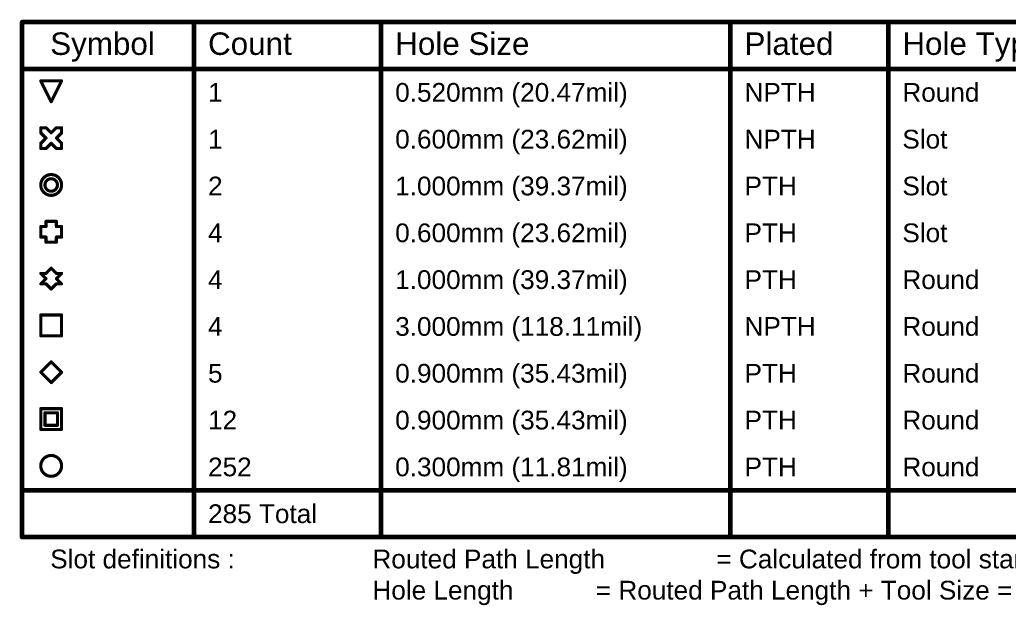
# Model space of a CAD drawing. Header units: inches. Extents: x -30 to 282, y -86 to 78.
# Drawn here: x -28.6 to 52, y 30.5 to 78.1 of the extents above; entities that cross this region are included whole.
import ezdxf

# ---------------------------------------------------------------- set-up
doc = ezdxf.new("R2010")
doc.units = ezdxf.units.IN
doc.layers.add('Drill Drawing', color=1, linetype='Continuous')
doc.styles.add('Arial', font='', dxfattribs={"height": 0.2})
doc.styles.get('Arial').set_extended_font_data('Arial')

msp = doc.modelspace()

# ---------------------------------------------------------------- linework, layer by layer
at = {"layer": 'Drill Drawing'}
for points, const_width in [([(-28.381, 77.917), (282.021, 77.917)], 0.381), ([(-28.381, 36.007), (-28.381, 77.917)], 0.381), ([(-14.388, 36.007), (-14.388, 77.917)], 0.381), ([(0.848, 36.007), (0.848, 77.917)], 0.381), ([(29.287, 36.007), (29.287, 77.917)], 0.381), ([(42.137, 36.007), (42.137, 77.917)], 0.381), ([(-28.381, 74.107), (282.021, 74.107)], 0.381), ([(-26.862, 73.133), (-25.169, 73.133)], 0.254), ([(-26.862, 73.133), (-26.015, 71.44)], 0.254), ([(-26.015, 71.44), (-25.169, 73.133)], 0.254), ([(-26.862, 68.9), (-26.862, 69.323)], 0.254), ([(-26.862, 69.323), (-26.439, 69.323)], 0.254), ([(-26.439, 69.323), (-26.015, 68.9)], 0.254), ([(-26.015, 68.9), (-25.592, 69.323)], 0.254), ([(-25.592, 69.323), (-25.169, 69.323)], 0.254), ([(-25.169, 68.9), (-25.169, 69.323)], 0.254), ([(-26.862, 68.9), (-26.439, 68.476)], 0.254), ([(-26.862, 68.053), (-26.439, 68.476)], 0.254), ([(-25.592, 68.476), (-25.169, 68.9)], 0.254), ([(-25.592, 68.476), (-25.169, 68.053)], 0.254), ([(-26.862, 67.63), (-26.862, 68.053)], 0.254), ([(-26.862, 67.63), (-26.439, 67.63)], 0.254), ([(-26.439, 67.63), (-26.015, 68.053)], 0.254), ([(-26.015, 68.053), (-25.592, 67.63)], 0.254), ([(-25.592, 67.63), (-25.169, 67.63)], 0.254), ([(-25.169, 67.63), (-25.169, 68.053)], 0.254), ([(-26.862, 60.433), (-26.862, 61.28)], 0.254), ([(-26.862, 61.28), (-26.439, 61.28)], 0.254), ([(-26.439, 61.28), (-26.439, 61.703)], 0.254), ([(-26.439, 61.703), (-25.592, 61.703)], 0.254), ([(-25.592, 61.28), (-25.592, 61.703)], 0.254), ([(-25.592, 61.28), (-25.169, 61.28)], 0.254), ([(-25.169, 60.433), (-25.169, 61.28)], 0.254), ([(-26.862, 60.433), (-26.439, 60.433)], 0.254), ([(-26.439, 60.01), (-26.439, 60.433)], 0.254), ([(-25.592, 60.433), (-25.169, 60.433)], 0.254), ([(-25.592, 60.01), (-25.592, 60.433)], 0.254), ([(-26.439, 60.01), (-25.592, 60.01)], 0.254), ([(-26.439, 57.47), (-26.015, 57.893)], 0.254), ([(-26.015, 57.893), (-25.592, 57.47)], 0.254), ([(-26.862, 57.47), (-26.439, 57.046)], 0.254), ([(-26.862, 57.47), (-26.439, 57.47)], 0.254), ([(-25.592, 57.47), (-25.169, 57.47)], 0.254), ([(-25.592, 57.046), (-25.169, 57.47)], 0.254), ([(-26.862, 56.623), (-26.439, 57.046)], 0.254), ([(-26.862, 56.623), (-26.439, 56.623)], 0.254), ([(-26.439, 56.623), (-26.015, 56.2)], 0.254), ([(-26.015, 56.2), (-25.592, 56.623)], 0.254), ([(-25.592, 57.046), (-25.169, 56.623)], 0.254), ([(-25.592, 56.623), (-25.169, 56.623)], 0.254), ([(-26.862, 54.083), (-25.169, 54.083)], 0.254), ([(-26.862, 52.39), (-26.862, 54.083)], 0.254), ([(-25.169, 52.39), (-25.169, 54.083)], 0.254), ([(-26.862, 52.39), (-25.169, 52.39)], 0.254), ([(-26.862, 49.426), (-26.015, 50.273)], 0.254), ([(-26.015, 50.273), (-25.169, 49.426)], 0.254), ([(-26.862, 49.426), (-26.015, 48.58)], 0.254), ([(-26.015, 48.58), (-25.169, 49.426)], 0.254), ([(-26.862, 46.463), (-25.169, 46.463)], 0.254), ([(-26.862, 44.77), (-26.862, 46.463)], 0.254), ([(-26.523, 46.124), (-25.507, 46.124)], 0.254), ([(-26.523, 45.108), (-26.523, 46.124)], 0.254), ([(-25.507, 45.108), (-25.507, 46.124)], 0.254), ([(-25.169, 44.77), (-25.169, 46.463)], 0.254), ([(-26.523, 45.108), (-25.507, 45.108)], 0.254), ([(-26.862, 44.77), (-25.169, 44.77)], 0.254), ([(-28.381, 39.817), (282.021, 39.817)], 0.381), ([(-28.381, 36.007), (282.021, 36.007)], 0.381)]:
    msp.add_lwpolyline(points, dxfattribs=dict(at, const_width=const_width))
for points, const_width in [([(-28.476, 77.917, 1), (-28.285, 77.917, 1)], 0.191), ([(-28.476, 77.917, 1), (-28.285, 77.917, 1)], 0.191), ([(-14.484, 77.917, 1), (-14.293, 77.917, 1)], 0.191), ([(0.752, 77.917, 1), (0.943, 77.917, 1)], 0.191), ([(29.192, 77.917, 1), (29.383, 77.917, 1)], 0.191), ([(42.041, 77.917, 1), (42.232, 77.917, 1)], 0.191), ([(-28.476, 74.107, 1), (-28.285, 74.107, 1)], 0.191), ([(-26.925, 73.133, 1), (-26.798, 73.133, 1)], 0.127), ([(-26.925, 73.133, 1), (-26.798, 73.133, 1)], 0.127), ([(-25.232, 73.133, 1), (-25.105, 73.133, 1)], 0.127), ([(-25.232, 73.133, 1), (-25.105, 73.133, 1)], 0.127), ([(-26.079, 71.44, 1), (-25.952, 71.44, 1)], 0.127), ([(-26.079, 71.44, 1), (-25.952, 71.44, 1)], 0.127), ([(-26.925, 69.323, 1), (-26.798, 69.323, 1)], 0.127), ([(-26.925, 69.323, 1), (-26.798, 69.323, 1)], 0.127), ([(-26.502, 69.323, 1), (-26.375, 69.323, 1)], 0.127), ([(-26.502, 69.323, 1), (-26.375, 69.323, 1)], 0.127), ([(-25.655, 69.323, 1), (-25.528, 69.323, 1)], 0.127), ([(-25.655, 69.323, 1), (-25.528, 69.323, 1)], 0.127), ([(-25.232, 69.323, 1), (-25.105, 69.323, 1)], 0.127), ([(-25.232, 69.323, 1), (-25.105, 69.323, 1)], 0.127), ([(-26.925, 68.9, 1), (-26.798, 68.9, 1)], 0.127), ([(-26.925, 68.9, 1), (-26.798, 68.9, 1)], 0.127), ([(-26.502, 68.476, 1), (-26.375, 68.476, 1)], 0.127), ([(-26.502, 68.476, 1), (-26.375, 68.476, 1)], 0.127), ([(-26.079, 68.9, 1), (-25.952, 68.9, 1)], 0.127), ([(-26.079, 68.9, 1), (-25.952, 68.9, 1)], 0.127), ([(-25.655, 68.476, 1), (-25.528, 68.476, 1)], 0.127), ([(-25.655, 68.476, 1), (-25.528, 68.476, 1)], 0.127), ([(-25.232, 68.9, 1), (-25.105, 68.9, 1)], 0.127), ([(-25.232, 68.9, 1), (-25.105, 68.9, 1)], 0.127), ([(-26.925, 68.053, 1), (-26.798, 68.053, 1)], 0.127), ([(-26.925, 68.053, 1), (-26.798, 68.053, 1)], 0.127), ([(-26.925, 67.63, 1), (-26.798, 67.63, 1)], 0.127), ([(-26.925, 67.63, 1), (-26.798, 67.63, 1)], 0.127), ([(-26.502, 67.63, 1), (-26.375, 67.63, 1)], 0.127), ([(-26.502, 67.63, 1), (-26.375, 67.63, 1)], 0.127), ([(-26.079, 68.053, 1), (-25.952, 68.053, 1)], 0.127), ([(-26.079, 68.053, 1), (-25.952, 68.053, 1)], 0.127), ([(-25.655, 67.63, 1), (-25.528, 67.63, 1)], 0.127), ([(-25.655, 67.63, 1), (-25.528, 67.63, 1)], 0.127), ([(-25.232, 68.053, 1), (-25.105, 68.053, 1)], 0.127), ([(-25.232, 68.053, 1), (-25.105, 68.053, 1)], 0.127), ([(-25.232, 67.63, 1), (-25.105, 67.63, 1)], 0.127), ([(-25.232, 67.63, 1), (-25.105, 67.63, 1)], 0.127), ([(-25.169, 64.666, 1), (-26.862, 64.666, 1)], 0.254), ([(-25.507, 64.666, 1), (-26.523, 64.666, 1)], 0.254), ([(-26.925, 64.666, 1), (-26.798, 64.666, 1)], 0.127), ([(-26.587, 64.666, 1), (-26.46, 64.666, 1)], 0.127), ([(-25.571, 64.666, 1), (-25.444, 64.666, 1)], 0.127), ([(-25.232, 64.666, 1), (-25.105, 64.666, 1)], 0.127), ([(-26.925, 61.28, 1), (-26.798, 61.28, 1)], 0.127), ([(-26.925, 61.28, 1), (-26.798, 61.28, 1)], 0.127), ([(-26.502, 61.703, 1), (-26.375, 61.703, 1)], 0.127), ([(-26.502, 61.703, 1), (-26.375, 61.703, 1)], 0.127), ([(-26.502, 61.28, 1), (-26.375, 61.28, 1)], 0.127), ([(-26.502, 61.28, 1), (-26.375, 61.28, 1)], 0.127), ([(-25.655, 61.703, 1), (-25.528, 61.703, 1)], 0.127), ([(-25.655, 61.703, 1), (-25.528, 61.703, 1)], 0.127), ([(-25.655, 61.28, 1), (-25.528, 61.28, 1)], 0.127), ([(-25.655, 61.28, 1), (-25.528, 61.28, 1)], 0.127), ([(-25.232, 61.28, 1), (-25.105, 61.28, 1)], 0.127), ([(-25.232, 61.28, 1), (-25.105, 61.28, 1)], 0.127), ([(-26.925, 60.433, 1), (-26.798, 60.433, 1)], 0.127), ([(-26.925, 60.433, 1), (-26.798, 60.433, 1)], 0.127), ([(-26.502, 60.433, 1), (-26.375, 60.433, 1)], 0.127), ([(-26.502, 60.433, 1), (-26.375, 60.433, 1)], 0.127), ([(-25.655, 60.433, 1), (-25.528, 60.433, 1)], 0.127), ([(-25.655, 60.433, 1), (-25.528, 60.433, 1)], 0.127), ([(-25.232, 60.433, 1), (-25.105, 60.433, 1)], 0.127), ([(-25.232, 60.433, 1), (-25.105, 60.433, 1)], 0.127), ([(-26.502, 60.01, 1), (-26.375, 60.01, 1)], 0.127), ([(-26.502, 60.01, 1), (-26.375, 60.01, 1)], 0.127), ([(-25.655, 60.01, 1), (-25.528, 60.01, 1)], 0.127), ([(-25.655, 60.01, 1), (-25.528, 60.01, 1)], 0.127), ([(-26.079, 57.893, 1), (-25.952, 57.893, 1)], 0.127), ([(-26.079, 57.893, 1), (-25.952, 57.893, 1)], 0.127), ([(-26.925, 57.47, 1), (-26.798, 57.47, 1)], 0.127), ([(-26.925, 57.47, 1), (-26.798, 57.47, 1)], 0.127), ([(-26.502, 57.47, 1), (-26.375, 57.47, 1)], 0.127), ([(-26.502, 57.47, 1), (-26.375, 57.47, 1)], 0.127), ([(-25.655, 57.47, 1), (-25.528, 57.47, 1)], 0.127), ([(-25.655, 57.47, 1), (-25.528, 57.47, 1)], 0.127), ([(-25.232, 57.47, 1), (-25.105, 57.47, 1)], 0.127), ([(-25.232, 57.47, 1), (-25.105, 57.47, 1)], 0.127), ([(-26.925, 56.623, 1), (-26.798, 56.623, 1)], 0.127), ([(-26.925, 56.623, 1), (-26.798, 56.623, 1)], 0.127), ([(-26.502, 57.046, 1), (-26.375, 57.046, 1)], 0.127), ([(-26.502, 57.046, 1), (-26.375, 57.046, 1)], 0.127), ([(-26.502, 56.623, 1), (-26.375, 56.623, 1)], 0.127), ([(-26.502, 56.623, 1), (-26.375, 56.623, 1)], 0.127), ([(-25.655, 57.046, 1), (-25.528, 57.046, 1)], 0.127), ([(-25.655, 57.046, 1), (-25.528, 57.046, 1)], 0.127), ([(-25.655, 56.623, 1), (-25.528, 56.623, 1)], 0.127), ([(-25.655, 56.623, 1), (-25.528, 56.623, 1)], 0.127), ([(-25.232, 56.623, 1), (-25.105, 56.623, 1)], 0.127), ([(-25.232, 56.623, 1), (-25.105, 56.623, 1)], 0.127), ([(-26.079, 56.2, 1), (-25.952, 56.2, 1)], 0.127), ([(-26.079, 56.2, 1), (-25.952, 56.2, 1)], 0.127), ([(-26.925, 54.083, 1), (-26.798, 54.083, 1)], 0.127), ([(-26.925, 54.083, 1), (-26.798, 54.083, 1)], 0.127), ([(-25.232, 54.083, 1), (-25.105, 54.083, 1)], 0.127), ([(-25.232, 54.083, 1), (-25.105, 54.083, 1)], 0.127), ([(-26.925, 52.39, 1), (-26.798, 52.39, 1)], 0.127), ([(-26.925, 52.39, 1), (-26.798, 52.39, 1)], 0.127), ([(-25.232, 52.39, 1), (-25.105, 52.39, 1)], 0.127), ([(-25.232, 52.39, 1), (-25.105, 52.39, 1)], 0.127), ([(-26.079, 50.273, 1), (-25.952, 50.273, 1)], 0.127), ([(-26.079, 50.273, 1), (-25.952, 50.273, 1)], 0.127), ([(-26.925, 49.426, 1), (-26.798, 49.426, 1)], 0.127), ([(-26.925, 49.426, 1), (-26.798, 49.426, 1)], 0.127), ([(-25.232, 49.426, 1), (-25.105, 49.426, 1)], 0.127), ([(-25.232, 49.426, 1), (-25.105, 49.426, 1)], 0.127), ([(-26.079, 48.58, 1), (-25.952, 48.58, 1)], 0.127), ([(-26.079, 48.58, 1), (-25.952, 48.58, 1)], 0.127), ([(-26.925, 46.463, 1), (-26.798, 46.463, 1)], 0.127), ([(-26.925, 46.463, 1), (-26.798, 46.463, 1)], 0.127), ([(-26.587, 46.124, 1), (-26.46, 46.124, 1)], 0.127), ([(-26.587, 46.124, 1), (-26.46, 46.124, 1)], 0.127), ([(-25.571, 46.124, 1), (-25.444, 46.124, 1)], 0.127), ([(-25.571, 46.124, 1), (-25.444, 46.124, 1)], 0.127), ([(-25.232, 46.463, 1), (-25.105, 46.463, 1)], 0.127), ([(-25.232, 46.463, 1), (-25.105, 46.463, 1)], 0.127), ([(-26.587, 45.108, 1), (-26.46, 45.108, 1)], 0.127), ([(-26.587, 45.108, 1), (-26.46, 45.108, 1)], 0.127), ([(-25.571, 45.108, 1), (-25.444, 45.108, 1)], 0.127), ([(-25.571, 45.108, 1), (-25.444, 45.108, 1)], 0.127), ([(-26.925, 44.77, 1), (-26.798, 44.77, 1)], 0.127), ([(-26.925, 44.77, 1), (-26.798, 44.77, 1)], 0.127), ([(-25.232, 44.77, 1), (-25.105, 44.77, 1)], 0.127), ([(-25.232, 44.77, 1), (-25.105, 44.77, 1)], 0.127), ([(-25.169, 41.806, 1), (-26.862, 41.806, 1)], 0.254), ([(-26.925, 41.806, 1), (-26.798, 41.806, 1)], 0.127), ([(-25.232, 41.806, 1), (-25.105, 41.806, 1)], 0.127), ([(-28.476, 39.817, 1), (-28.285, 39.817, 1)], 0.191), ([(-28.476, 36.007, 1), (-28.285, 36.007, 1)], 0.191), ([(-28.476, 36.007, 1), (-28.285, 36.007, 1)], 0.191), ([(-14.484, 36.007, 1), (-14.293, 36.007, 1)], 0.191), ([(0.752, 36.007, 1), (0.943, 36.007, 1)], 0.191), ([(29.192, 36.007, 1), (29.383, 36.007, 1)], 0.191), ([(42.041, 36.007, 1), (42.232, 36.007, 1)], 0.191)]:
    msp.add_lwpolyline(points, format="xyb", close=True, dxfattribs=dict(at, const_width=const_width))

# ---------------------------------------------------------------- texts
at = {"layer": 'Drill Drawing', "style": 'Arial'}
for s, height, p in [('Symbol', 1.8288, (-26.095, 75.25)), ('Count', 1.8288, (-13.245, 75.25)), ('Hole Size', 1.8288, (1.991, 75.25)), ('Plated', 1.8288, (30.43, 75.25)), ('Hole Type', 1.8288, (43.28, 75.25)), ('1', 1.524, (-13.245, 71.44)), ('0.520mm (20.47mil)', 1.524, (1.991, 71.44)), ('NPTH', 1.524, (30.43, 71.44)), ('Round', 1.524, (43.28, 71.44)), ('1', 1.524, (-13.245, 67.63)), ('0.600mm (23.62mil)', 1.524, (1.991, 67.63)), ('NPTH', 1.524, (30.43, 67.63)), ('Slot', 1.524, (43.28, 67.63)), ('2', 1.524, (-13.245, 63.82)), ('1.000mm (39.37mil)', 1.524, (1.991, 63.82)), ('PTH', 1.524, (30.43, 63.82)), ('Slot', 1.524, (43.28, 63.82)), ('4', 1.524, (-13.245, 60.01)), ('0.600mm (23.62mil)', 1.524, (1.991, 60.01)), ('PTH', 1.524, (30.43, 60.01)), ('Slot', 1.524, (43.28, 60.01)), ('4', 1.524, (-13.245, 56.2)), ('1.000mm (39.37mil)', 1.524, (1.991, 56.2)), ('PTH', 1.524, (30.43, 56.2)), ('Round', 1.524, (43.28, 56.2)), ('3.000mm (118.11mil)', 1.524, (1.991, 52.39)), ('Round', 1.524, (43.28, 52.39)), ('4', 1.524, (-13.245, 52.39)), ('NPTH', 1.524, (30.43, 52.39)), ('5', 1.524, (-13.245, 48.58)), ('0.900mm (35.43mil)', 1.524, (1.991, 48.58)), ('PTH', 1.524, (30.43, 48.58)), ('Round', 1.524, (43.28, 48.58)), ('12', 1.524, (-13.245, 44.77)), ('0.900mm (35.43mil)', 1.524, (1.991, 44.77)), ('PTH', 1.524, (30.43, 44.77)), ('Round', 1.524, (43.28, 44.77)), ('252', 1.524, (-13.245, 40.96)), ('0.300mm (11.81mil)', 1.524, (1.991, 40.96)), ('PTH', 1.524, (30.43, 40.96)), ('Round', 1.524, (43.28, 40.96)), ('285 Total', 1.524, (-13.245, 37.15)), ('Slot definitions :', 1.524, (-26.095, 33.467)), ('Routed Path Length', 1.524, (0.136, 33.467)), ('= Calculated from tool start centre position to tool end centre position.', 1.524, (28.143, 33.467)), ('Hole Length', 1.524, (0.136, 30.928)), (' = Routed Path Length + Tool Size = Slot length as defined in the PCB layout', 1.524, (17.733, 30.928))]:
    msp.add_text(s, height=height, dxfattribs=at).set_placement(p)

doc.saveas('drawing.dxf')
